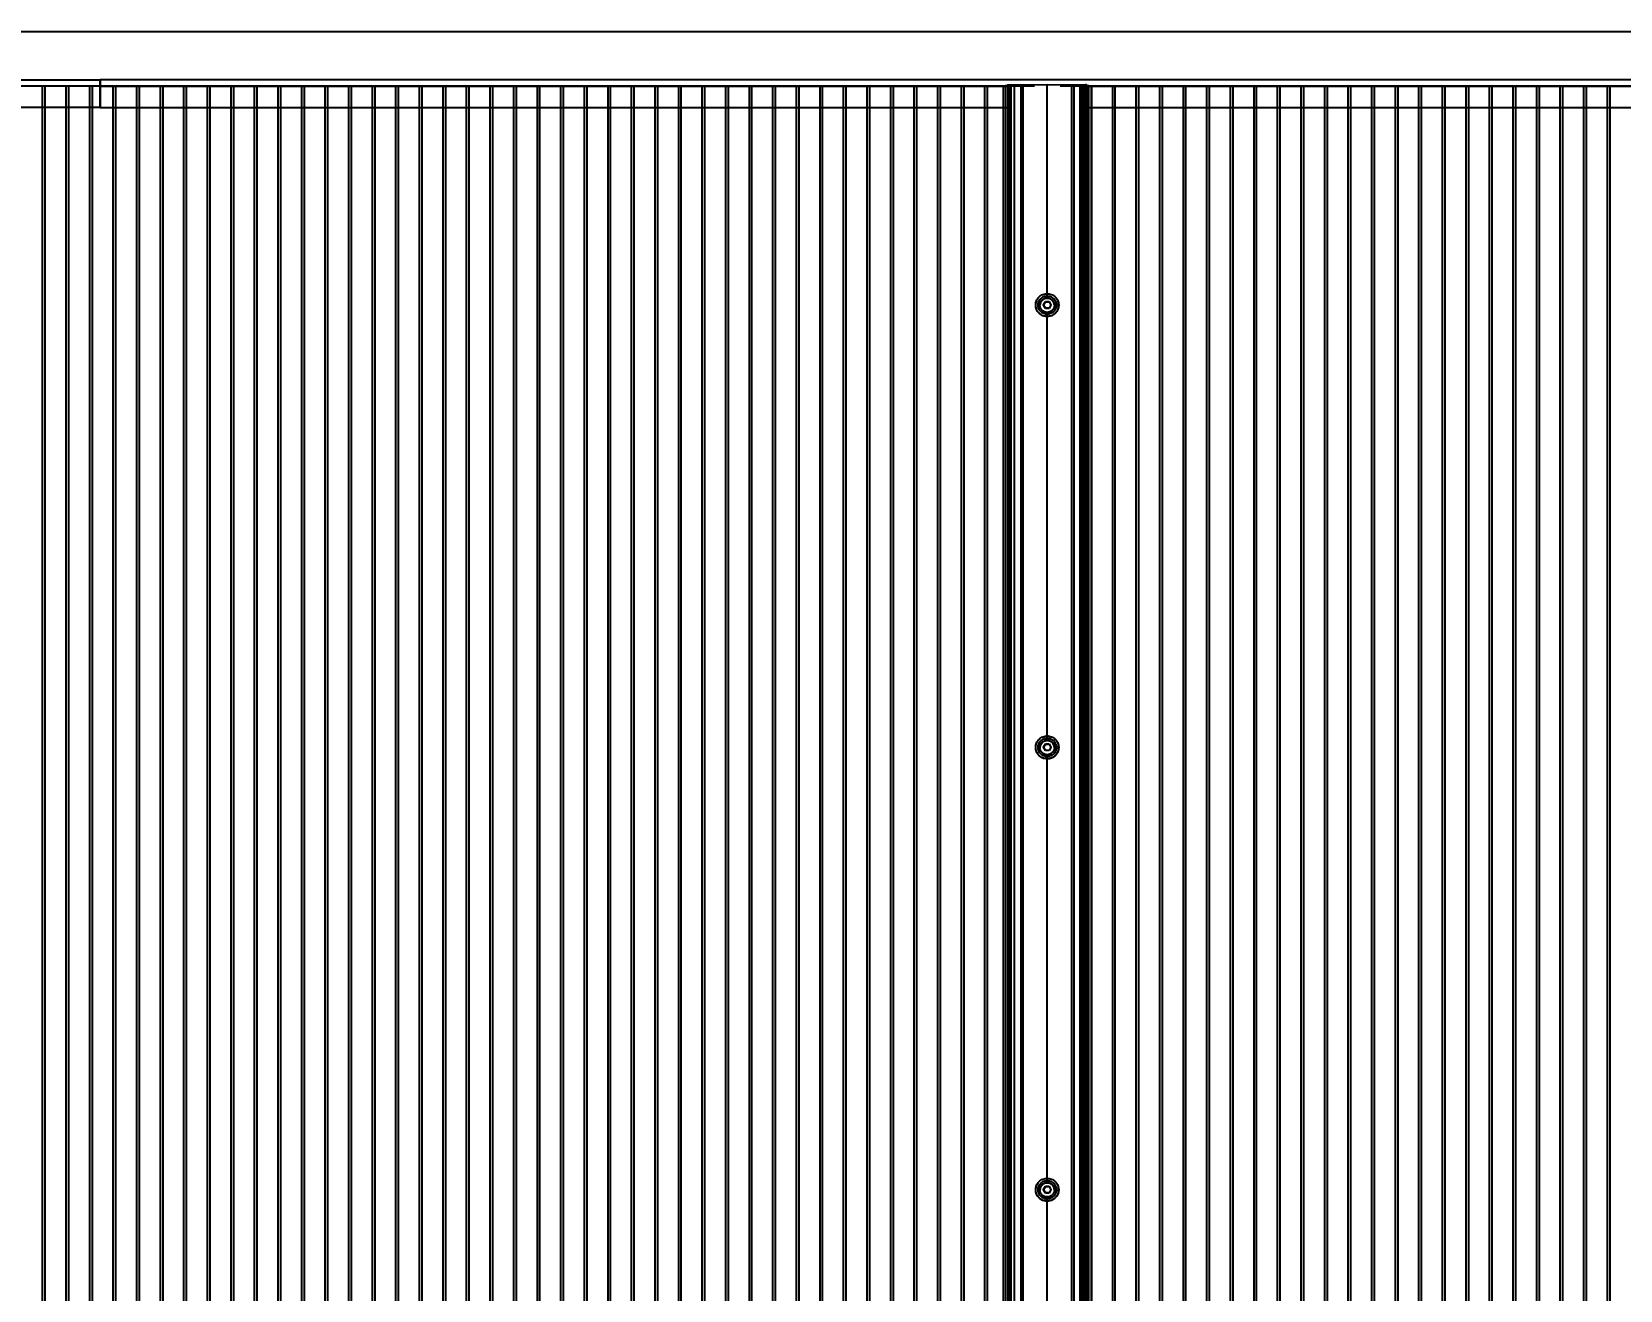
# Model space of a CAD drawing. Header units: millimetres. Extents: x 4625 to 14334, y 16216 to 31562.
# Drawn here: x 11908 to 13122, y 27787 to 28748 of the extents above; entities that cross this region are included whole.
import ezdxf

# ---------------------------------------------------------------- set-up
doc = ezdxf.new("R2010")
doc.units = ezdxf.units.MM
doc.header["$LTSCALE"] = 3
doc.layers.add('Default', color=7, linetype='Continuous')
doc.styles.get("Standard").update_dxf_attribs({"font": 'arial.ttf'})
doc.dimstyles.new('MATEUSZ', dxfattribs={"dimtxt": 35, "dimasz": 16, "dimexe": 0.18, "dimexo": 0.0625, "dimgap": 0.09, "dimtad": 0, "dimdec": 0, "dimdsep": 46, "dimtxsty": 'Standard', "dimblk": 'DOT', "dimcen": 0.09, "dimse1": 1, "dimse2": 1, "dimadec": 0, "dimazin": 0, "dimtfac": 1, "dimtdec": 0, "dimtofl": 0, "dimtmove": 0, "dimatfit": 3, "dimfxl": 1, "dimtolj": 1, "dimtzin": 0, "dimlwd": 9, "dimlwe": 9, "dimarcsym": 0})

# ---------------------------------------------------------------- blocks, each defined once
blk = doc.blocks.new('_Dot')
at = {"color": 0, "linetype": 'ByBlock', "lineweight": -2}
blk.add_line((-0.5, 0), (-1, 0), dxfattribs=at)
at = {"color": 0, "linetype": 'ByBlock', "const_width": 0.5}
blk.add_lwpolyline([(-0.25, 0, 1), (0.25, 0, 1)], format="xyb", close=True, dxfattribs=at)
blk = doc.blocks.new('*D31')
at = {"color": 0, "lineweight": 9, "transparency": 16777216}
for p, q in [((5803.9, 26303.4), (9576.2, 26303.4)), ((13713.7, 26303.4), (9941.4, 26303.4))]:
    blk.add_line(p, q, dxfattribs=at)
at = {"layer": 'Defpoints', "color": 0, "transparency": 16777216}
for p in [(5787.9, 28730), (13729.7, 28730), (13729.7, 26303.4)]:
    blk.add_point(p, dxfattribs=at)
at = {"color": 0, "lineweight": 9, "transparency": 16777216, "xscale": 16, "yscale": 16, "zscale": 16, "rotation": 180}
blk.add_blockref('_Dot', (5787.9, 26303.4), dxfattribs=at)
at = {"color": 0, "lineweight": 9, "transparency": 16777216, "xscale": 16, "yscale": 16, "zscale": 16}
blk.add_blockref('_Dot', (13729.7, 26303.4), dxfattribs=at)
at = {"color": 0, "transparency": 16777216, "insert": (9758.8, 26303.4), "char_height": 123, "attachment_point": 5}
blk.add_mtext('\\A1;7942', dxfattribs=at)

msp = doc.modelspace()

# ---------------------------------------------------------------- linework, layer by layer
at = {"layer": 'Default'}
for p, q in [((13557.3, 28748.4), (7557.3, 28748.4)), ((5960.3, 28711.6), (11960.3, 28711.6)), ((12674, 28706.9), (11858, 28706.9)), ((11960.3, 28706.8), (11876.3, 28706.8)), ((11916, 28706.8), (11916, 26887.3)), ((11918, 28706.8), (11918, 26887.3)), ((11934, 28706.8), (11934, 26887.3)), ((11936, 28706.8), (11936, 26887.3)), ((11952, 28706.8), (11952, 26887.3)), ((11954, 28706.8), (11954, 26887.3)), ((11960.3, 28711.6), (11960.3, 28690.6)), ((11960.3, 28690.6), (11960.3, 28711.6)), ((13557.3, 28711.6), (11960.3, 28711.6)), ((11960.3, 28708.2), (11960.3, 28710.1)), ((11960.3, 28710.1), (11960.3, 28708.2)), ((11960.3, 28706.8), (11960.3, 28708.1)), ((11960.3, 28708.1), (11960.3, 28706.8)), ((11960.3, 28694.4), (11960.3, 28706.9)), ((11960.3, 28706.9), (11960.3, 28694.4)), ((11960.3, 28706.8), (12655.8, 28706.8)), ((11970, 28706.8), (11970, 26887.3)), ((11972, 28706.8), (11972, 26887.3)), ((11988, 28706.8), (11988, 26887.3)), ((11990, 28706.8), (11990, 26887.3)), ((12006, 28706.8), (12006, 26887.3)), ((12008, 28706.8), (12008, 26887.3)), ((12024, 28706.8), (12024, 26887.3)), ((12026, 28706.8), (12026, 26887.3)), ((12042, 28706.8), (12042, 26887.3)), ((12044, 28706.8), (12044, 26887.3)), ((12060, 28706.8), (12060, 26887.3)), ((12062, 28706.8), (12062, 26887.3)), ((12078, 28706.8), (12078, 26887.3)), ((12080, 28706.8), (12080, 26887.3)), ((12096, 28706.8), (12096, 26887.3)), ((12098, 28706.8), (12098, 26887.3)), ((12114, 28706.8), (12114, 26887.3)), ((12116, 28706.8), (12116, 26887.3)), ((12132, 28706.8), (12132, 26887.3)), ((12134, 28706.8), (12134, 26887.3)), ((12150, 28706.8), (12150, 26887.3)), ((12152, 28706.8), (12152, 26887.3)), ((12168, 28706.8), (12168, 26887.3)), ((12170, 28706.8), (12170, 26887.3)), ((12186, 28706.8), (12186, 26887.3)), ((12188, 28706.8), (12188, 26887.3)), ((12204, 28706.8), (12204, 26887.3)), ((12206, 28706.8), (12206, 26887.3)), ((12222, 28706.8), (12222, 26887.3)), ((12224, 28706.8), (12224, 26887.3)), ((12240, 28706.8), (12240, 26887.3)), ((12242, 28706.8), (12242, 26887.3)), ((12258, 28706.8), (12258, 26887.3)), ((12260, 28706.8), (12260, 26887.3)), ((12276, 28706.8), (12276, 26887.3)), ((12278, 28706.8), (12278, 26887.3)), ((12294, 28706.8), (12294, 26887.3)), ((12296, 28706.8), (12296, 26887.3)), ((12312, 28706.8), (12312, 26887.3)), ((12314, 28706.8), (12314, 26887.3)), ((12330, 28706.8), (12330, 26887.3)), ((12332, 28706.8), (12332, 26887.3)), ((12348, 28706.8), (12348, 26887.3)), ((12350, 28706.8), (12350, 26887.3)), ((12366, 28706.8), (12366, 26887.3)), ((12368, 28706.8), (12368, 26887.3)), ((12384, 28706.8), (12384, 26887.3)), ((12386, 28706.8), (12386, 26887.3)), ((12402, 28706.8), (12402, 26887.3)), ((12404, 28706.8), (12404, 26887.3)), ((12420, 28706.8), (12420, 26887.3)), ((12422, 28706.8), (12422, 26887.3)), ((12438, 28706.8), (12438, 26887.3)), ((12440, 28706.8), (12440, 26887.3)), ((12456, 28706.8), (12456, 26887.3)), ((12458, 28706.8), (12458, 26887.3)), ((12474, 28706.8), (12474, 26887.3)), ((12476, 28706.8), (12476, 26887.3)), ((12492, 28706.8), (12492, 26887.3)), ((12494, 28706.8), (12494, 26887.3)), ((12510, 28706.8), (12510, 26887.3)), ((12512, 28706.8), (12512, 26887.3)), ((12528, 28706.8), (12528, 26887.3)), ((12530, 28706.8), (12530, 26887.3)), ((12546, 28706.8), (12546, 26887.3)), ((12548, 28706.8), (12548, 26887.3)), ((12564, 28706.8), (12564, 26887.3)), ((12566, 28706.8), (12566, 26887.3)), ((12582, 28706.8), (12582, 26887.3)), ((12584, 28706.8), (12584, 26887.3)), ((12600, 28706.8), (12600, 26887.3)), ((12602, 28706.8), (12602, 26887.3)), ((12618, 28706.8), (12618, 26887.3)), ((12620, 28706.8), (12620, 26887.3)), ((12636, 28706.8), (12636, 26887.3)), ((12638, 28706.8), (12638, 26887.3)), ((12650.3, 28706.9), (12652.3, 28707.4)), ((12650.3, 26887.4), (12650.3, 28706.9)), ((12652.3, 28707.4), (12653.9, 28707.5)), ((12652.3, 26887.8), (12652.3, 28707.4)), ((12653.8, 28707.8), (12653.8, 26888.3)), ((12653.8, 28707.5), (12653.8, 28707.8)), ((12653.9, 26888), (12653.9, 28707.5)), ((12654.6, 28707.9), (12654.6, 26888.3)), ((12655.6, 28707.7), (12655.6, 26888.2)), ((12655.6, 28707.7), (12655.6, 28707.5)), ((12655.6, 28707.5), (12655.6, 26888)), ((12656.3, 28707.5), (12658.8, 28707.6)), ((12656.3, 26888), (12656.3, 28707.5)), ((12658.8, 26888.1), (12658.8, 28707.6)), ((12658.8, 28707.6), (12661.3, 28707.5)), ((12663.6, 28707.8), (12663.6, 26888.3)), ((12663.6, 28707.5), (12663.6, 28707.8)), ((12665.3, 28707.8), (12665.3, 26888.3)), ((12665.3, 28707.8), (12665.3, 28707.5)), ((12683.8, 28545), (12683.8, 28708.1)), ((13509.6, 28706.9), (12693.6, 28706.9)), ((12702.3, 28707.8), (12702.3, 26888.3)), ((12702.3, 28707.8), (12702.3, 28707.5)), ((12704.1, 28707.8), (12704.1, 26888.3)), ((12704.1, 28707.5), (12704.1, 28707.8)), ((12706.3, 28707.5), (12708.8, 28707.6)), ((12708.8, 28707.6), (12708.8, 26888.1)), ((12708.8, 28707.6), (12711.3, 28707.5)), ((12710.3, 28707.5), (12710.3, 26888)), ((12711.3, 28707.5), (12711.3, 26888)), ((12711.6, 28707.5), (12711.6, 26887.9)), ((12712.1, 28707.7), (12712.1, 26888.2)), ((12712.1, 28707.7), (12712.1, 28707.5)), ((12712.1, 28707.5), (12712.1, 26888)), ((12713, 28707.9), (12713, 26888.3)), ((12713, 28706.8), (13491.6, 28706.8)), ((12713.7, 28707.5), (12713.7, 26888)), ((12713.7, 28707.5), (12715.3, 28707.4)), ((12713.8, 28707.8), (12713.8, 26888.3)), ((12713.8, 28707.5), (12713.8, 28707.8)), ((12715.3, 28707.4), (12715.3, 26887.8)), ((12715.3, 28707.4), (12717.3, 28706.9)), ((12717.3, 28706.9), (12717.3, 26887.4)), ((12717.6, 28706.8), (12717.6, 26887.3)), ((12733.6, 28706.8), (12733.6, 26887.3)), ((12735.6, 28706.8), (12735.6, 26887.3)), ((12751.6, 28706.8), (12751.6, 26887.3)), ((12753.6, 28706.8), (12753.6, 26887.3)), ((12769.6, 28706.8), (12769.6, 26887.3)), ((12771.6, 28706.8), (12771.6, 26887.3)), ((12787.6, 28706.8), (12787.6, 26887.3)), ((12789.6, 28706.8), (12789.6, 26887.3)), ((12805.6, 28706.8), (12805.6, 26887.3)), ((12807.6, 28706.8), (12807.6, 26887.3)), ((12823.6, 28706.8), (12823.6, 26887.3)), ((12825.6, 28706.8), (12825.6, 26887.3)), ((12841.6, 28706.8), (12841.6, 26887.3)), ((12843.6, 28706.8), (12843.6, 26887.3)), ((12859.6, 28706.8), (12859.6, 26887.3)), ((12861.6, 28706.8), (12861.6, 26887.3)), ((12877.6, 28706.8), (12877.6, 26887.3)), ((12879.6, 28706.8), (12879.6, 26887.3)), ((12895.6, 28706.8), (12895.6, 26887.3)), ((12897.6, 28706.8), (12897.6, 26887.3)), ((12913.6, 28706.8), (12913.6, 26887.3)), ((12915.6, 28706.8), (12915.6, 26887.3)), ((12931.6, 28706.8), (12931.6, 26887.3)), ((12933.6, 28706.8), (12933.6, 26887.3)), ((12949.6, 28706.8), (12949.6, 26887.3)), ((12951.6, 28706.8), (12951.6, 26887.3)), ((12967.6, 28706.8), (12967.6, 26887.3)), ((12969.6, 28706.8), (12969.6, 26887.3)), ((12985.6, 28706.8), (12985.6, 26887.3)), ((12987.6, 28706.8), (12987.6, 26887.3)), ((13003.6, 28706.8), (13003.6, 26887.3)), ((13005.6, 28706.8), (13005.6, 26887.3)), ((13021.6, 28706.8), (13021.6, 26887.3)), ((13023.6, 28706.8), (13023.6, 26887.3)), ((13039.6, 28706.8), (13039.6, 26887.3)), ((13041.6, 28706.8), (13041.6, 26887.3)), ((13057.6, 28706.8), (13057.6, 26887.3)), ((13059.6, 28706.8), (13059.6, 26887.3)), ((13075.6, 28706.8), (13075.6, 26887.3)), ((13077.6, 28706.8), (13077.6, 26887.3)), ((13093.6, 28706.8), (13093.6, 26887.3)), ((13095.6, 28706.8), (13095.6, 26887.3)), ((13111.6, 28706.8), (13111.6, 26887.3)), ((13113.6, 28706.8), (13113.6, 26887.3)), ((11960.3, 28690.6), (11960.3, 28694.4)), ((11960.3, 28694.4), (11960.3, 28690.6)), ((11960.3, 28690.6), (11877.3, 28690.6)), ((11960.3, 28690.6), (12654.6, 28690.6)), ((12713, 28690.6), (13490.3, 28690.6)), ((12680.9, 28539.6), (12682.4, 28542.1)), ((12682.4, 28537.1), (12680.9, 28539.6)), ((12682.4, 28542.1), (12685.3, 28542.1)), ((12685.3, 28537.1), (12682.4, 28537.1)), ((12683.8, 28207.1), (12683.8, 28534)), ((12685.3, 28542.1), (12686.7, 28539.6)), ((12686.7, 28539.6), (12685.3, 28537.1)), ((12680.9, 28201.7), (12682.4, 28204.2)), ((12682.4, 28199.2), (12680.9, 28201.7)), ((12682.4, 28204.2), (12685.3, 28204.2)), ((12683.8, 27869.1), (12683.8, 28196.1)), ((12685.3, 28204.2), (12686.7, 28201.7)), ((12686.7, 28201.7), (12685.3, 28199.2)), ((12680.9, 27863.7), (12682.4, 27866.2)), ((12682.4, 27866.2), (12685.3, 27866.2)), ((12685.3, 27866.2), (12686.7, 27863.7)), ((12675.1, 27863.7), (12675.1, 27863.7)), ((12682.4, 27861.2), (12680.9, 27863.7)), ((12685.3, 27861.2), (12682.4, 27861.2)), ((12683.8, 27729.5), (12683.8, 27858.2)), ((12686.7, 27863.7), (12685.3, 27861.2)), ((12692.6, 27863.7), (12692.6, 27863.7))]:
    msp.add_line(p, q, dxfattribs=at)
for points in [[(12653.8, 28707.8, 0), (12653.8, 28707.8, 0), (12653.8, 28707.8, 0), (12653.8, 28707.8, 0), (12653.8, 28707.8, 0), (12653.8, 28707.8, 0), (12653.8, 28707.8, 0), (12653.8, 28707.8, 0), (12653.8, 28707.8, 0), (12653.8, 28707.8, 0), (12653.8, 28707.8, 0), (12653.8, 28707.9, 0), (12653.9, 28707.9, 0), (12654.6, 28707.9, 0)], [(12654.6, 28707.9, 0), (12683.8, 28708.1, 0)], [(12683.8, 28708.1, 0), (12713, 28707.9, 0)], [(12713.8, 28707.8, 0), (12713.8, 28707.8, 0), (12713.8, 28707.8, 0), (12713.8, 28707.8, 0), (12713.8, 28707.8, 0), (12713.8, 28707.8, 0), (12713.8, 28707.8, 0), (12713.8, 28707.8, 0), (12713.8, 28707.8, 0), (12713.8, 28707.8, 0), (12713.8, 28707.8, 0), (12713.8, 28707.9, 0), (12713.7, 28707.9, 0), (12713, 28707.9, 0)], [(12683.8, 28530.8, 0), (12682.8, 28530.8, 0), (12681.8, 28531, 0), (12680.8, 28531.3, 0), (12679.8, 28531.7, 0), (12678.9, 28532.3, 0), (12678, 28533, 0), (12677.2, 28533.8, 0), (12676.5, 28534.7, 0), (12676, 28535.6, 0), (12675.6, 28536.6, 0), (12675.3, 28537.6, 0), (12675.1, 28538.6, 0), (12675.1, 28539.6, 0), (12675.1, 28540.5, 0), (12675.3, 28541.5, 0), (12675.6, 28542.5, 0)], [(12678.3, 28539.5, 0), (12678.3, 28540, 0), (12678.4, 28540.6, 0), (12678.5, 28541.1, 0), (12678.7, 28541.6, 0), (12679, 28542.1, 0), (12679.2, 28542.6, 0), (12679.6, 28543, 0), (12679.9, 28543.4, 0), (12680.3, 28543.7, 0), (12680.7, 28544.1, 0), (12681.2, 28544.3, 0), (12681.7, 28544.6, 0), (12682.2, 28544.8, 0), (12682.7, 28544.9, 0), (12683.3, 28545, 0), (12683.8, 28545, 0)], [(12689.3, 28539.4, 0), (12689.3, 28539.9, 0), (12689.2, 28540.4, 0), (12689.1, 28540.9, 0), (12688.9, 28541.5, 0), (12688.7, 28542, 0), (12688.4, 28542.4, 0), (12688, 28542.9, 0), (12687.7, 28543.2, 0), (12687.3, 28543.6, 0), (12686.9, 28543.9, 0), (12686.4, 28544.2, 0), (12685.9, 28544.4, 0), (12685.4, 28544.6, 0), (12684.9, 28544.8, 0), (12684.3, 28544.8, 0), (12683.8, 28544.9, 0), (12683.3, 28544.8, 0), (12682.7, 28544.8, 0), (12682.2, 28544.6, 0), (12681.7, 28544.4, 0), (12681.2, 28544.2, 0), (12680.7, 28543.9, 0), (12680.3, 28543.6, 0), (12679.9, 28543.2, 0), (12679.6, 28542.9, 0), (12679.2, 28542.4, 0), (12679, 28542, 0), (12678.7, 28541.5, 0), (12678.5, 28540.9, 0), (12678.4, 28540.4, 0), (12678.3, 28539.9, 0), (12678.3, 28539.4, 0)], [(12683.8, 28534, 0), (12683.3, 28534, 0), (12682.7, 28534.1, 0), (12682.2, 28534.3, 0), (12681.7, 28534.4, 0), (12681.2, 28534.7, 0), (12680.7, 28535, 0), (12680.3, 28535.3, 0), (12679.9, 28535.6, 0), (12679.6, 28536, 0), (12679.2, 28536.4, 0), (12679, 28536.9, 0), (12678.7, 28537.4, 0), (12678.5, 28537.9, 0), (12678.4, 28538.4, 0), (12678.3, 28539, 0), (12678.3, 28539.5, 0)], [(12680.9, 28539.8, 0), (12682.4, 28542.3, 0)], [(12682.4, 28537.3, 0), (12680.9, 28539.8, 0)], [(12682.4, 28542.3, 0), (12685.3, 28542.3, 0)], [(12685.3, 28537.3, 0), (12682.4, 28537.3, 0)], [(12683.8, 28545, 0), (12684.3, 28545, 0), (12684.9, 28544.9, 0), (12685.4, 28544.8, 0), (12685.9, 28544.6, 0), (12686.4, 28544.3, 0), (12686.9, 28544.1, 0), (12687.3, 28543.7, 0), (12687.7, 28543.4, 0), (12688, 28543, 0), (12688.4, 28542.6, 0), (12688.7, 28542.1, 0), (12688.9, 28541.6, 0), (12689.1, 28541.1, 0), (12689.2, 28540.6, 0), (12689.3, 28540, 0), (12689.3, 28539.5, 0)], [(12692, 28542.5, 0), (12692.3, 28541.5, 0), (12692.5, 28540.5, 0), (12692.6, 28539.5, 0), (12692.5, 28538.5, 0), (12692.3, 28537.5, 0), (12692, 28536.5, 0), (12691.6, 28535.6, 0), (12691.1, 28534.6, 0), (12690.4, 28533.7, 0), (12689.6, 28533, 0), (12688.7, 28532.3, 0), (12687.8, 28531.7, 0), (12686.8, 28531.3, 0), (12685.8, 28531, 0), (12684.8, 28530.8, 0), (12683.8, 28530.8, 0)], [(12689.3, 28539.5, 0), (12689.3, 28539, 0), (12689.2, 28538.4, 0), (12689.1, 28537.9, 0), (12688.9, 28537.4, 0), (12688.7, 28536.9, 0), (12688.4, 28536.4, 0), (12688, 28536, 0), (12687.7, 28535.6, 0), (12687.3, 28535.3, 0), (12686.9, 28535, 0), (12686.4, 28534.7, 0), (12685.9, 28534.4, 0), (12685.4, 28534.3, 0), (12684.9, 28534.1, 0), (12684.3, 28534, 0), (12683.8, 28534, 0)], [(12685.3, 28542.3, 0), (12686.7, 28539.8, 0)], [(12686.7, 28539.8, 0), (12685.3, 28537.3, 0)], [(12678.3, 28201.6, 0), (12678.3, 28202.1, 0), (12678.4, 28202.6, 0), (12678.5, 28203.2, 0), (12678.7, 28203.7, 0), (12679, 28204.2, 0), (12679.2, 28204.6, 0), (12679.6, 28205.1, 0), (12679.9, 28205.5, 0), (12680.3, 28205.8, 0), (12680.7, 28206.1, 0), (12681.2, 28206.4, 0), (12681.7, 28206.7, 0), (12682.2, 28206.8, 0), (12682.7, 28207, 0), (12683.3, 28207, 0), (12683.8, 28207.1, 0)], [(12689.3, 28201.4, 0), (12689.3, 28202, 0), (12689.2, 28202.5, 0), (12689.1, 28203, 0), (12688.9, 28203.5, 0), (12688.7, 28204, 0), (12688.4, 28204.5, 0), (12688, 28204.9, 0), (12687.7, 28205.3, 0), (12687.3, 28205.7, 0), (12686.9, 28206, 0), (12686.4, 28206.3, 0), (12685.9, 28206.5, 0), (12685.4, 28206.7, 0), (12684.9, 28206.8, 0), (12684.3, 28206.9, 0), (12683.8, 28206.9, 0), (12683.3, 28206.9, 0), (12682.7, 28206.8, 0), (12682.2, 28206.7, 0), (12681.7, 28206.5, 0), (12681.2, 28206.3, 0), (12680.7, 28206, 0), (12680.3, 28205.7, 0), (12679.9, 28205.3, 0), (12679.6, 28204.9, 0), (12679.2, 28204.5, 0), (12679, 28204, 0), (12678.7, 28203.5, 0), (12678.5, 28203, 0), (12678.4, 28202.5, 0), (12678.3, 28202, 0), (12678.3, 28201.4, 0)], [(12680.9, 28209.8, 0), (12681.7, 28210.1, 0), (12682.6, 28210.2, 0), (12683.4, 28210.3, 0), (12684.2, 28210.3, 0), (12685, 28210.2, 0), (12685.8, 28210.1, 0), (12686.7, 28209.8, 0), (12687.5, 28209.5, 0)], [(12683.8, 28207.1, 0), (12684.3, 28207, 0), (12684.9, 28207, 0), (12685.4, 28206.8, 0), (12685.9, 28206.7, 0), (12686.4, 28206.4, 0), (12686.9, 28206.1, 0), (12687.3, 28205.8, 0), (12687.7, 28205.5, 0), (12688, 28205.1, 0), (12688.4, 28204.6, 0), (12688.7, 28204.2, 0), (12688.9, 28203.7, 0), (12689.1, 28203.2, 0), (12689.2, 28202.6, 0), (12689.3, 28202.1, 0), (12689.3, 28201.6, 0)], [(12683.8, 28192.9, 0), (12682.9, 28192.9, 0), (12681.9, 28193.1, 0), (12680.9, 28193.3, 0), (12680, 28193.7, 0), (12679.1, 28194.3, 0), (12678.2, 28194.9, 0), (12677.4, 28195.6, 0), (12676.7, 28196.5, 0), (12676.2, 28197.3, 0), (12675.7, 28198.3, 0), (12675.4, 28199.3, 0), (12675.2, 28200.2, 0), (12675.1, 28201.2, 0), (12675.1, 28202.1, 0), (12675.2, 28203, 0), (12675.4, 28204, 0)], [(12683.8, 28196.1, 0), (12683.3, 28196.1, 0), (12682.7, 28196.2, 0), (12682.2, 28196.3, 0), (12681.7, 28196.5, 0), (12681.2, 28196.7, 0), (12680.7, 28197, 0), (12680.3, 28197.4, 0), (12679.9, 28197.7, 0), (12679.6, 28198.1, 0), (12679.2, 28198.5, 0), (12679, 28199, 0), (12678.7, 28199.5, 0), (12678.5, 28200, 0), (12678.4, 28200.5, 0), (12678.3, 28201.1, 0), (12678.3, 28201.6, 0)], [(12680.9, 28201.8, 0), (12682.4, 28204.3, 0)], [(12682.4, 28199.4, 0), (12680.9, 28201.8, 0)], [(12682.4, 28204.3, 0), (12685.3, 28204.3, 0)], [(12685.3, 28199.4, 0), (12682.4, 28199.4, 0)], [(12692.5, 28202.3, 0), (12692.6, 28201.5, 0), (12692.5, 28200.7, 0), (12692.4, 28199.8, 0), (12692.1, 28198.9, 0), (12691.8, 28198.1, 0), (12691.4, 28197.2, 0), (12690.9, 28196.5, 0), (12690.3, 28195.7, 0), (12689.6, 28195, 0), (12688.9, 28194.5, 0), (12688.1, 28194, 0), (12687.2, 28193.5, 0), (12686.4, 28193.2, 0), (12685.5, 28193, 0), (12684.6, 28192.9, 0), (12683.8, 28192.9, 0)], [(12689.3, 28201.6, 0), (12689.3, 28201.1, 0), (12689.2, 28200.5, 0), (12689.1, 28200, 0), (12688.9, 28199.5, 0), (12688.7, 28199, 0), (12688.4, 28198.5, 0), (12688, 28198.1, 0), (12687.7, 28197.7, 0), (12687.3, 28197.4, 0), (12686.9, 28197, 0), (12686.4, 28196.7, 0), (12685.9, 28196.5, 0), (12685.4, 28196.3, 0), (12684.9, 28196.2, 0), (12684.3, 28196.1, 0), (12683.8, 28196.1, 0)], [(12685.3, 28204.3, 0), (12686.7, 28201.8, 0)], [(12686.7, 28201.8, 0), (12685.3, 28199.4, 0)], [(12683.8, 27854.9, 0), (12682.7, 27855, 0), (12681.5, 27855.2, 0), (12680.4, 27855.6, 0), (12679.3, 27856.2, 0), (12678.2, 27856.9, 0), (12677.3, 27857.8, 0), (12676.5, 27858.8, 0), (12675.9, 27859.9, 0), (12675.4, 27861.1, 0), (12675.2, 27862.2, 0), (12675.1, 27863.4, 0), (12675.1, 27864.5, 0), (12675.3, 27865.6, 0), (12675.6, 27866.8, 0), (12676.2, 27867.9, 0), (12676.9, 27869, 0)], [(12678.3, 27863.7, 0), (12678.3, 27864.2, 0), (12678.4, 27864.7, 0), (12678.5, 27865.2, 0), (12678.7, 27865.8, 0), (12679, 27866.2, 0), (12679.2, 27866.7, 0), (12679.6, 27867.1, 0), (12679.9, 27867.5, 0), (12680.3, 27867.9, 0), (12680.7, 27868.2, 0), (12681.2, 27868.5, 0), (12681.7, 27868.7, 0), (12682.2, 27868.9, 0), (12682.7, 27869, 0), (12683.3, 27869.1, 0), (12683.8, 27869.1, 0)], [(12689.3, 27863.5, 0), (12689.3, 27864, 0), (12689.2, 27864.6, 0), (12689.1, 27865.1, 0), (12688.9, 27865.6, 0), (12688.7, 27866.1, 0), (12688.4, 27866.6, 0), (12688, 27867, 0), (12687.7, 27867.4, 0), (12687.3, 27867.7, 0), (12686.9, 27868.1, 0), (12686.4, 27868.4, 0), (12685.9, 27868.6, 0), (12685.4, 27868.8, 0), (12684.9, 27868.9, 0), (12684.3, 27869, 0), (12683.8, 27869, 0), (12683.3, 27869, 0), (12682.7, 27868.9, 0), (12682.2, 27868.8, 0), (12681.7, 27868.6, 0), (12681.2, 27868.4, 0), (12680.7, 27868.1, 0), (12680.3, 27867.7, 0), (12679.9, 27867.4, 0), (12679.6, 27867, 0), (12679.2, 27866.6, 0), (12679, 27866.1, 0), (12678.7, 27865.6, 0), (12678.5, 27865.1, 0), (12678.4, 27864.6, 0), (12678.3, 27864, 0), (12678.3, 27863.5, 0)], [(12680.9, 27863.9, 0), (12682.4, 27866.4, 0)], [(12682.4, 27866.4, 0), (12685.3, 27866.4, 0)], [(12683.8, 27869.1, 0), (12684.3, 27869.1, 0), (12684.9, 27869, 0), (12685.4, 27868.9, 0), (12685.9, 27868.7, 0), (12686.4, 27868.5, 0), (12686.9, 27868.2, 0), (12687.3, 27867.9, 0), (12687.7, 27867.5, 0), (12688, 27867.1, 0), (12688.4, 27866.7, 0), (12688.7, 27866.2, 0), (12688.9, 27865.8, 0), (12689.1, 27865.2, 0), (12689.2, 27864.7, 0), (12689.3, 27864.2, 0), (12689.3, 27863.7, 0)], [(12691.9, 27866.9, 0), (12692.3, 27865.9, 0), (12692.5, 27864.9, 0), (12692.6, 27863.9, 0), (12692.5, 27862.9, 0), (12692.4, 27861.9, 0), (12692.1, 27860.9, 0), (12691.7, 27859.9, 0), (12691.1, 27858.9, 0), (12690.5, 27858, 0), (12689.7, 27857.2, 0), (12688.8, 27856.5, 0), (12687.8, 27855.9, 0), (12686.8, 27855.5, 0), (12685.8, 27855.2, 0), (12684.8, 27855, 0), (12683.8, 27854.9, 0)], [(12685.3, 27866.4, 0), (12686.7, 27863.9, 0)], [(12683.8, 27858.2, 0), (12683.3, 27858.2, 0), (12682.7, 27858.3, 0), (12682.2, 27858.4, 0), (12681.7, 27858.6, 0), (12681.2, 27858.8, 0), (12680.7, 27859.1, 0), (12680.3, 27859.4, 0), (12679.9, 27859.8, 0), (12679.6, 27860.2, 0), (12679.2, 27860.6, 0), (12679, 27861.1, 0), (12678.7, 27861.6, 0), (12678.5, 27862.1, 0), (12678.4, 27862.6, 0), (12678.3, 27863.1, 0), (12678.3, 27863.7, 0)], [(12682.4, 27861.4, 0), (12680.9, 27863.9, 0)], [(12685.3, 27861.4, 0), (12682.4, 27861.4, 0)], [(12689.3, 27863.7, 0), (12689.3, 27863.1, 0), (12689.2, 27862.6, 0), (12689.1, 27862.1, 0), (12688.9, 27861.6, 0), (12688.7, 27861.1, 0), (12688.4, 27860.6, 0), (12688, 27860.2, 0), (12687.7, 27859.8, 0), (12687.3, 27859.4, 0), (12686.9, 27859.1, 0), (12686.4, 27858.8, 0), (12685.9, 27858.6, 0), (12685.4, 27858.4, 0), (12684.9, 27858.3, 0), (12684.3, 27858.2, 0), (12683.8, 27858.2, 0)], [(12686.7, 27863.9, 0), (12685.3, 27861.4, 0)]]:
    msp.add_polyline3d(points, dxfattribs=at)
for points in [[(12683.8, 28530.9, 0), (12683, 28530.9, 0), (12682.2, 28531, 0), (12681.4, 28531.2, 0), (12680.6, 28531.5, 0), (12679.8, 28531.8, 0), (12679, 28532.3, 0), (12678.3, 28532.8, 0), (12677.6, 28533.4, 0), (12677, 28534.1, 0), (12676.5, 28534.8, 0), (12676, 28535.6, 0), (12675.7, 28536.4, 0), (12675.4, 28537.2, 0), (12675.2, 28538, 0), (12675.1, 28538.8, 0), (12675.1, 28539.6, 0), (12675.1, 28540.4, 0), (12675.2, 28541.2, 0), (12675.4, 28542, 0), (12675.7, 28542.8, 0), (12676, 28543.6, 0), (12676.5, 28544.4, 0), (12677, 28545.1, 0), (12677.6, 28545.8, 0), (12678.3, 28546.4, 0), (12679, 28546.9, 0), (12679.8, 28547.3, 0), (12680.6, 28547.7, 0), (12681.4, 28548, 0), (12682.2, 28548.2, 0), (12683, 28548.3, 0), (12683.8, 28548.3, 0), (12684.6, 28548.3, 0), (12685.4, 28548.2, 0), (12686.2, 28548, 0), (12687, 28547.7, 0), (12687.8, 28547.3, 0), (12688.6, 28546.9, 0), (12689.3, 28546.4, 0), (12690, 28545.8, 0), (12690.6, 28545.1, 0), (12691.1, 28544.4, 0), (12691.6, 28543.6, 0), (12691.9, 28542.8, 0), (12692.2, 28542, 0), (12692.4, 28541.2, 0), (12692.5, 28540.4, 0), (12692.6, 28539.6, 0), (12692.5, 28538.8, 0), (12692.4, 28538, 0), (12692.2, 28537.2, 0), (12691.9, 28536.4, 0), (12691.6, 28535.6, 0), (12691.1, 28534.8, 0), (12690.6, 28534.1, 0), (12690, 28533.4, 0), (12689.3, 28532.8, 0), (12688.6, 28532.3, 0), (12687.8, 28531.8, 0), (12687, 28531.5, 0), (12686.2, 28531.2, 0), (12685.4, 28531, 0), (12684.6, 28530.9, 0)], [(12683.8, 28532.6, 0), (12683.2, 28532.6, 0), (12682.5, 28532.7, 0), (12681.9, 28532.9, 0), (12681.2, 28533.1, 0), (12680.6, 28533.4, 0), (12680, 28533.7, 0), (12679.4, 28534.2, 0), (12678.9, 28534.7, 0), (12678.4, 28535.2, 0), (12677.9, 28535.8, 0), (12677.6, 28536.4, 0), (12677.3, 28537, 0), (12677.1, 28537.7, 0), (12676.9, 28538.3, 0), (12676.8, 28539, 0), (12676.8, 28539.6, 0), (12676.8, 28540.2, 0), (12676.9, 28540.9, 0), (12677.1, 28541.5, 0), (12677.3, 28542.2, 0), (12677.6, 28542.8, 0), (12677.9, 28543.4, 0), (12678.4, 28544, 0), (12678.9, 28544.5, 0), (12679.4, 28545, 0), (12680, 28545.4, 0), (12680.6, 28545.8, 0), (12681.2, 28546.1, 0), (12681.9, 28546.3, 0), (12682.5, 28546.5, 0), (12683.2, 28546.5, 0), (12683.8, 28546.6, 0), (12684.4, 28546.5, 0), (12685.1, 28546.5, 0), (12685.7, 28546.3, 0), (12686.4, 28546.1, 0), (12687, 28545.8, 0), (12687.6, 28545.4, 0), (12688.2, 28545, 0), (12688.8, 28544.5, 0), (12689.2, 28544, 0), (12689.7, 28543.4, 0), (12690, 28542.8, 0), (12690.3, 28542.2, 0), (12690.5, 28541.5, 0), (12690.7, 28540.9, 0), (12690.8, 28540.2, 0), (12690.8, 28539.6, 0), (12690.8, 28539, 0), (12690.7, 28538.3, 0), (12690.5, 28537.7, 0), (12690.3, 28537, 0), (12690, 28536.4, 0), (12689.7, 28535.8, 0), (12689.2, 28535.2, 0), (12688.8, 28534.7, 0), (12688.2, 28534.2, 0), (12687.6, 28533.7, 0), (12687, 28533.4, 0), (12686.4, 28533.1, 0), (12685.7, 28532.9, 0), (12685.1, 28532.7, 0), (12684.4, 28532.6, 0)], [(12683.8, 28192.9, 0), (12683, 28193, 0), (12682.2, 28193.1, 0), (12681.4, 28193.3, 0), (12680.6, 28193.6, 0), (12679.8, 28193.9, 0), (12679, 28194.4, 0), (12678.3, 28194.9, 0), (12677.6, 28195.5, 0), (12677, 28196.2, 0), (12676.5, 28196.9, 0), (12676, 28197.7, 0), (12675.7, 28198.5, 0), (12675.4, 28199.3, 0), (12675.2, 28200.1, 0), (12675.1, 28200.9, 0), (12675.1, 28201.7, 0), (12675.1, 28202.5, 0), (12675.2, 28203.3, 0), (12675.4, 28204.1, 0), (12675.7, 28204.9, 0), (12676, 28205.7, 0), (12676.5, 28206.4, 0), (12677, 28207.2, 0), (12677.6, 28207.8, 0), (12678.3, 28208.4, 0), (12679, 28209, 0), (12679.8, 28209.4, 0), (12680.6, 28209.8, 0), (12681.4, 28210.1, 0), (12682.2, 28210.3, 0), (12683, 28210.4, 0), (12683.8, 28210.4, 0), (12684.6, 28210.4, 0), (12685.4, 28210.3, 0), (12686.2, 28210.1, 0), (12687, 28209.8, 0), (12687.8, 28209.4, 0), (12688.6, 28209, 0), (12689.3, 28208.4, 0), (12690, 28207.8, 0), (12690.6, 28207.2, 0), (12691.1, 28206.4, 0), (12691.6, 28205.7, 0), (12691.9, 28204.9, 0), (12692.2, 28204.1, 0), (12692.4, 28203.3, 0), (12692.5, 28202.5, 0), (12692.6, 28201.7, 0), (12692.5, 28200.9, 0), (12692.4, 28200.1, 0), (12692.2, 28199.3, 0), (12691.9, 28198.5, 0), (12691.6, 28197.7, 0), (12691.1, 28196.9, 0), (12690.6, 28196.2, 0), (12690, 28195.5, 0), (12689.3, 28194.9, 0), (12688.6, 28194.4, 0), (12687.8, 28193.9, 0), (12687, 28193.6, 0), (12686.2, 28193.3, 0), (12685.4, 28193.1, 0), (12684.6, 28193, 0)], [(12683.8, 28194.7, 0), (12683.2, 28194.7, 0), (12682.5, 28194.8, 0), (12681.9, 28195, 0), (12681.2, 28195.2, 0), (12680.6, 28195.5, 0), (12680, 28195.8, 0), (12679.4, 28196.2, 0), (12678.9, 28196.7, 0), (12678.4, 28197.3, 0), (12677.9, 28197.8, 0), (12677.6, 28198.5, 0), (12677.3, 28199.1, 0), (12677.1, 28199.7, 0), (12676.9, 28200.4, 0), (12676.8, 28201, 0), (12676.8, 28201.7, 0), (12676.8, 28202.3, 0), (12676.9, 28202.9, 0), (12677.1, 28203.6, 0), (12677.3, 28204.2, 0), (12677.6, 28204.9, 0), (12677.9, 28205.5, 0), (12678.4, 28206.1, 0), (12678.9, 28206.6, 0), (12679.4, 28207.1, 0), (12680, 28207.5, 0), (12680.6, 28207.9, 0), (12681.2, 28208.2, 0), (12681.9, 28208.4, 0), (12682.5, 28208.5, 0), (12683.2, 28208.6, 0), (12683.8, 28208.7, 0), (12684.4, 28208.6, 0), (12685.1, 28208.5, 0), (12685.7, 28208.4, 0), (12686.4, 28208.2, 0), (12687, 28207.9, 0), (12687.6, 28207.5, 0), (12688.2, 28207.1, 0), (12688.8, 28206.6, 0), (12689.2, 28206.1, 0), (12689.7, 28205.5, 0), (12690, 28204.9, 0), (12690.3, 28204.2, 0), (12690.5, 28203.6, 0), (12690.7, 28202.9, 0), (12690.8, 28202.3, 0), (12690.8, 28201.7, 0), (12690.8, 28201, 0), (12690.7, 28200.4, 0), (12690.5, 28199.7, 0), (12690.3, 28199.1, 0), (12690, 28198.5, 0), (12689.7, 28197.8, 0), (12689.2, 28197.3, 0), (12688.8, 28196.7, 0), (12688.2, 28196.2, 0), (12687.6, 28195.8, 0), (12687, 28195.5, 0), (12686.4, 28195.2, 0), (12685.7, 28195, 0), (12685.1, 28194.8, 0), (12684.4, 28194.7, 0)], [(12683.8, 27855, 0), (12683, 27855.1, 0), (12682.2, 27855.2, 0), (12681.4, 27855.4, 0), (12680.6, 27855.6, 0), (12679.8, 27856, 0), (12679, 27856.4, 0), (12678.3, 27857, 0), (12677.6, 27857.6, 0), (12677, 27858.2, 0), (12676.5, 27859, 0), (12676, 27859.7, 0), (12675.7, 27860.5, 0), (12675.4, 27861.3, 0), (12675.2, 27862.2, 0), (12675.1, 27863, 0), (12675.1, 27863.7, 0), (12675.1, 27864.5, 0), (12675.2, 27865.3, 0), (12675.4, 27866.1, 0), (12675.7, 27867, 0), (12676, 27867.8, 0), (12676.5, 27868.5, 0), (12677, 27869.2, 0), (12677.6, 27869.9, 0), (12678.3, 27870.5, 0), (12679, 27871, 0), (12679.8, 27871.5, 0), (12680.6, 27871.9, 0), (12681.4, 27872.1, 0), (12682.2, 27872.3, 0), (12683, 27872.4, 0), (12683.8, 27872.5, 0), (12684.6, 27872.4, 0), (12685.4, 27872.3, 0), (12686.2, 27872.1, 0), (12687, 27871.9, 0), (12687.8, 27871.5, 0), (12688.6, 27871, 0), (12689.3, 27870.5, 0), (12690, 27869.9, 0), (12690.6, 27869.2, 0), (12691.1, 27868.5, 0), (12691.6, 27867.8, 0), (12691.9, 27867, 0), (12692.2, 27866.1, 0), (12692.4, 27865.3, 0), (12692.5, 27864.5, 0), (12692.6, 27863.7, 0), (12692.5, 27863, 0), (12692.4, 27862.2, 0), (12692.2, 27861.3, 0), (12691.9, 27860.5, 0), (12691.6, 27859.7, 0), (12691.1, 27859, 0), (12690.6, 27858.2, 0), (12690, 27857.6, 0), (12689.3, 27857, 0), (12688.6, 27856.4, 0), (12687.8, 27856, 0), (12687, 27855.6, 0), (12686.2, 27855.4, 0), (12685.4, 27855.2, 0), (12684.6, 27855.1, 0)], [(12683.8, 27856.8, 0), (12683.2, 27856.8, 0), (12682.5, 27856.9, 0), (12681.9, 27857, 0), (12681.2, 27857.3, 0), (12680.6, 27857.5, 0), (12680, 27857.9, 0), (12679.4, 27858.3, 0), (12678.9, 27858.8, 0), (12678.4, 27859.3, 0), (12677.9, 27859.9, 0), (12677.6, 27860.5, 0), (12677.3, 27861.2, 0), (12677.1, 27861.8, 0), (12676.9, 27862.5, 0), (12676.8, 27863.1, 0), (12676.8, 27863.7, 0), (12676.8, 27864.4, 0), (12676.9, 27865, 0), (12677.1, 27865.7, 0), (12677.3, 27866.3, 0), (12677.6, 27867, 0), (12677.9, 27867.6, 0), (12678.4, 27868.1, 0), (12678.9, 27868.7, 0), (12679.4, 27869.2, 0), (12680, 27869.6, 0), (12680.6, 27869.9, 0), (12681.2, 27870.2, 0), (12681.9, 27870.5, 0), (12682.5, 27870.6, 0), (12683.2, 27870.7, 0), (12683.8, 27870.7, 0), (12684.4, 27870.7, 0), (12685.1, 27870.6, 0), (12685.7, 27870.5, 0), (12686.4, 27870.2, 0), (12687, 27869.9, 0), (12687.6, 27869.6, 0), (12688.2, 27869.2, 0), (12688.8, 27868.7, 0), (12689.2, 27868.1, 0), (12689.7, 27867.6, 0), (12690, 27867, 0), (12690.3, 27866.3, 0), (12690.5, 27865.7, 0), (12690.7, 27865, 0), (12690.8, 27864.4, 0), (12690.8, 27863.7, 0), (12690.8, 27863.1, 0), (12690.7, 27862.5, 0), (12690.5, 27861.8, 0), (12690.3, 27861.2, 0), (12690, 27860.5, 0), (12689.7, 27859.9, 0), (12689.2, 27859.3, 0), (12688.8, 27858.8, 0), (12688.2, 27858.3, 0), (12687.6, 27857.9, 0), (12687, 27857.5, 0), (12686.4, 27857.3, 0), (12685.7, 27857, 0), (12685.1, 27856.9, 0), (12684.4, 27856.8, 0)]]:
    msp.add_polyline3d(points, close=True, dxfattribs=at)

# ---------------------------------------------------------------- dimensions: what is measured, and where the dimension line sits
dim = msp.add_linear_dim(base=(13729.7, 26303.4), p1=(5787.9, 28730), p2=(13729.7, 28730), dimstyle='MATEUSZ', override={"dimtxt": 123})
dim.commit()
dim.dimension.update_dxf_attribs({"geometry": '*D31', "text_midpoint": (9758.8, 26303.4)})

doc.saveas('drawing.dxf')
